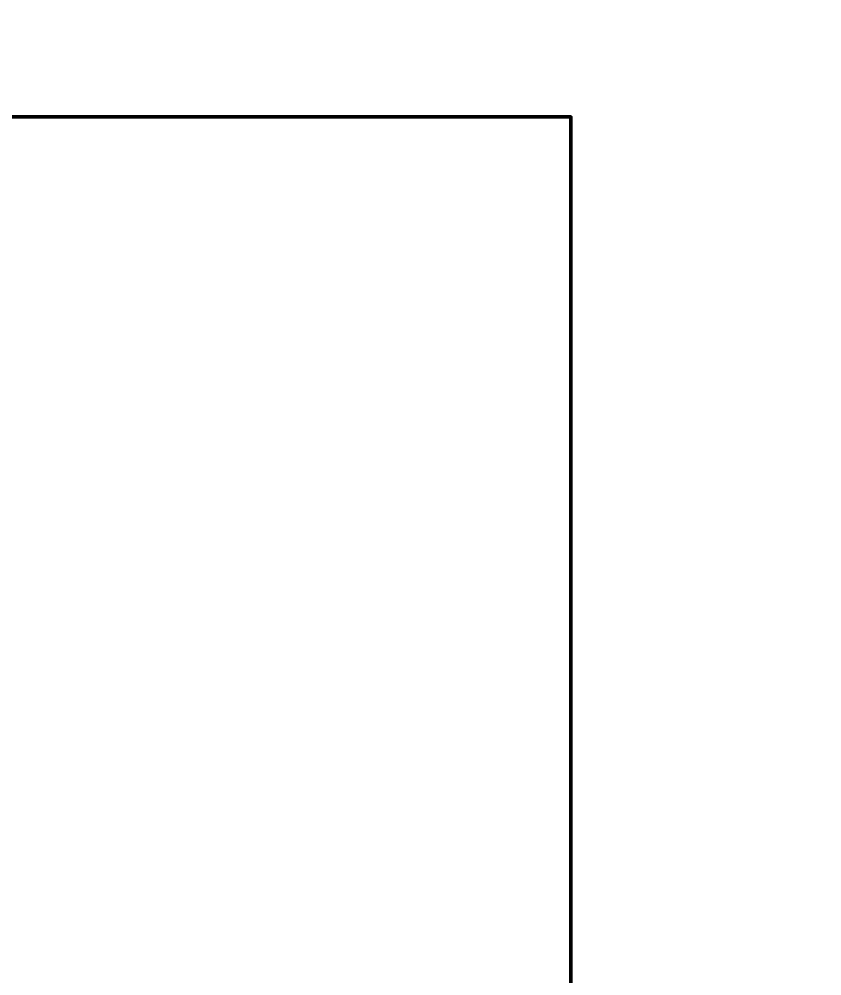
# Model space of a CAD drawing. Header units: millimetres. Extents: x -383313 to -161684, y -117025 to 99224.
# Drawn here: x -331629.2 to -331589.77, y 31115.64 to 31162.61 of the extents above; entities that cross this region are included whole.
import ezdxf

# ---------------------------------------------------------------- set-up
doc = ezdxf.new("R2010")
doc.units = ezdxf.units.MM
doc.header["$MEASUREMENT"] = 0
doc.layers.get('Defpoints').update_dxf_attribs({"color": 31})
doc.layers.add('001__КОНСТРУКТИВ__размеры внутр.', color=7, linetype='Continuous')
doc.layers.add('Робот', color=30, linetype='Continuous')
doc.styles.add('PSTUDIO', font='arial.ttf')
doc.dimstyles.new('PS_TICK', dxfattribs={"dimscale": 100, "dimtxt": 2.5, "dimasz": 1, "dimexe": 2, "dimexo": 2, "dimgap": 1, "dimtad": 1, "dimdec": 0, "dimzin": 0, "dimdsep": 46, "dimtxsty": 'PSTUDIO', "dimblk": 'ARCHTICK', "dimcen": 2, "dimdle": 1.5, "dimse1": 1, "dimse2": 1, "dimadec": 0, "dimazin": 0, "dimtfac": 1, "dimtdec": 0, "dimtix": 1, "dimtmove": 1, "dimatfit": 3, "dimldrblk": 'ARCHTICK', "dimfxl": 1, "dimtolj": 1, "dimtzin": 0, "dimarcsym": 0})

# ---------------------------------------------------------------- blocks, each defined once
blk = doc.blocks.new('Робот ABB IRB660_3.15 (сверху)')
at = {"layer": 'Робот'}
blk.add_circle((0, 0), 3150, dxfattribs=at)
blk = doc.blocks.new('_ArchTick')
at = {"color": 0, "linetype": 'ByBlock', "const_width": 0.15}
blk.add_lwpolyline([(-0.5, -0.5), (0.5, 0.5)], dxfattribs=at)
blk = doc.blocks.new('*D236')
at = {"layer": '001__КОНСТРУКТИВ__размеры внутр.', "color": 0, "lineweight": -2, "ltscale": 100, "transparency": 16777216}
blk.add_line((-331738.953, 30479.019), (-329438.953, 30479.019), dxfattribs=at)
at = {"layer": 'Defpoints', "color": 0, "ltscale": 100, "transparency": 16777216}
for p in [(-331588.953, 31204.057), (-329588.953, 31204.057), (-329588.953, 30479.019)]:
    blk.add_point(p, dxfattribs=at)
at = {"layer": '001__КОНСТРУКТИВ__размеры внутр.', "color": 0, "lineweight": -2, "ltscale": 100, "transparency": 16777216, "xscale": 100, "yscale": 100, "zscale": 100, "rotation": 180}
blk.add_blockref('_ArchTick', (-331588.953, 30479.019), dxfattribs=at)
at = {"layer": '001__КОНСТРУКТИВ__размеры внутр.', "color": 0, "lineweight": -2, "ltscale": 100, "transparency": 16777216, "xscale": 100, "yscale": 100, "zscale": 100}
blk.add_blockref('_ArchTick', (-329588.953, 30479.019), dxfattribs=at)
at = {"layer": '001__КОНСТРУКТИВ__размеры внутр.', "color": 0, "ltscale": 100, "transparency": 16777216, "insert": (-330588.953, 30706.663), "char_height": 250, "attachment_point": 5, "style": 'PSTUDIO'}
blk.add_mtext('\\A1;2000', dxfattribs=at)

msp = doc.modelspace()

# ---------------------------------------------------------------- linework, layer by layer
at = {"lineweight": 50, "ltscale": 100}
msp.add_lwpolyline([(-331702.69571, 31157.81008), (-331602.09247, 31157.81008), (-331602.09247, 31072.35689), (-331702.69571, 31072.35689)], close=True, dxfattribs=at)

# ---------------------------------------------------------------- block references
at = {"layer": 'Робот', "rotation": 180}
msp.add_blockref('Робот ABB IRB660_3.15 (сверху)', (-328754.07698, 33964.72651), dxfattribs=at)

# ---------------------------------------------------------------- dimensions: what is measured, and where the dimension line sits
at = {"layer": '001__КОНСТРУКТИВ__размеры внутр.', "ltscale": 100}
dim = msp.add_linear_dim(base=(-329588.95318, 30479.01929), p1=(-331588.95318, 31204.05688), p2=(-329588.95318, 31204.05688), dimstyle='PS_TICK', dxfattribs=at)
dim.commit()
dim.dimension.update_dxf_attribs({"geometry": '*D236', "text_midpoint": (-330588.95318, 30706.66254)})

doc.saveas('drawing.dxf')
